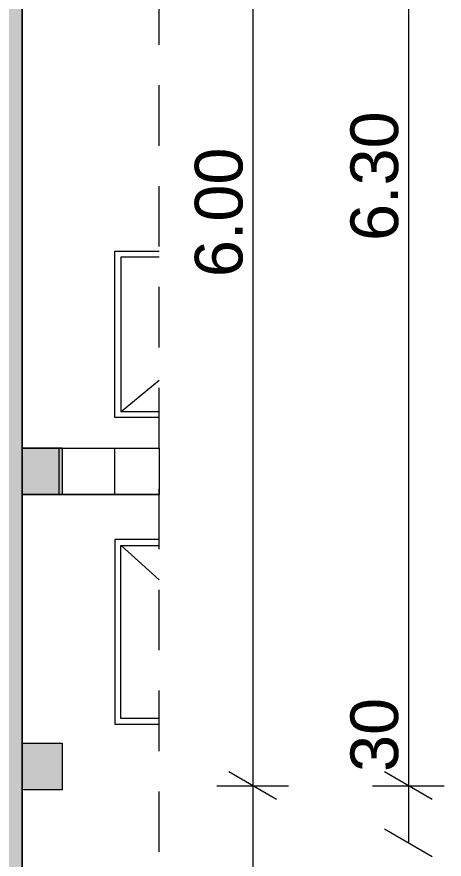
# Model space of a CAD drawing. Header units: feet. Extents: x 2791058 to 2855058, y -67651 to -26651.
# Drawn here: x 2800213 to 2802452, y -44794 to -40376 of the extents above; entities that cross this region are included whole.
import ezdxf

# ---------------------------------------------------------------- set-up
doc = ezdxf.new("R2010")
doc.units = ezdxf.units.FT
doc.header["$MEASUREMENT"] = 0
doc.linetypes.add('Long Dashed', pattern=[529.166651, 317.499995, -211.666656])
for name, color, linetype, lineweight in [('2D Drafting - General_Pen_No__1', 7, 'Continuous', 0), ('Exterior walls_Pen_No__1', 7, 'Continuous', 0), ('Shell - Roof_Pen_No__20', 1, 'Continuous', 0), ('Shell - Roof_Pen_No__21', 7, 'Continuous', 0)]:
    doc.layers.add(name, color=color, linetype=linetype, lineweight=lineweight)
doc.layers.add('Dimensioning - General', color=7, linetype='Continuous')
doc.styles.add('GENERATED_STYLE_2', font='arial.ttf')

msp = doc.modelspace()

# ---------------------------------------------------------------- hatches: boundary and pattern name
at = {"layer": '2D Drafting - General_Pen_No__1', "linetype": 'Continuous', "lineweight": 0}
for points in [[(2800241.6, -38568), (2800241.6, -38907.2), (2800449.9, -38907.2), (2800449.9, -39149.5), (2800241.6, -39149.5), (2800241.6, -42636), (2800241.6, -48017.5), (2800449.9, -48017.5), (2800449.9, -48259.8), (2800241.6, -48259.8), (2800241.6, -49762.1), (2800047.7, -49762.1), (2799757, -49762.1), (2799757, -49568.2), (2800047.7, -49568.2), (2800047.7, -38568)], [(2800449.9, -42636), (2800449.9, -42880.8), (2800241.6, -42880.8), (2800241.6, -42636)], [(2800449.9, -44185.3), (2800449.9, -44430.2), (2800241.6, -44430.2), (2800241.6, -44185.3)]]:
    msp.add_hatch(color=7, dxfattribs=at).paths.add_polyline_path(points)
at = {"layer": 'Exterior walls_Pen_No__1', "linetype": 'Continuous', "lineweight": 0}
h = msp.add_hatch(dxfattribs=at)
h.set_pattern_fill('GRID_30X30', style=0, pattern_type=2)
h.set_pattern_definition([(270, (2802761.46, -42880.84), (-290.756, 0), []), (180, (2802761.46, -42880.84), (0, 290.756), [])])
h.paths.add_polyline_path([(2800958.5, -42880.8), (2800241.6, -42880.8), (2800241.6, -42638.5), (2800958.5, -42638.5)])

# ---------------------------------------------------------------- linework, layer by layer
at = {"layer": '2D Drafting - General_Pen_No__1', "color": 7, "linetype": 'Continuous', "lineweight": 0, "flags": 128}
for points in [[(2800241.6, -38568), (2800241.6, -38907.2), (2800449.9, -38907.2), (2800449.9, -39149.5), (2800241.6, -39149.5), (2800241.6, -42636), (2800241.6, -48017.5), (2800449.9, -48017.5), (2800449.9, -48259.8), (2800241.6, -48259.8), (2800241.6, -49762.1), (2800047.7, -49762.1), (2799757, -49762.1), (2799757, -49568.2), (2800047.7, -49568.2), (2800047.7, -38568)], [(2800449.9, -42636), (2800449.9, -42880.8), (2800241.6, -42880.8), (2800241.6, -42636)], [(2800449.9, -44185.3), (2800449.9, -44430.2), (2800241.6, -44430.2), (2800241.6, -44185.3)]]:
    msp.add_lwpolyline(points, close=True, dxfattribs=at)
at = {"layer": 'Dimensioning - General', "color": 7, "linetype": 'Continuous', "lineweight": 0}
for p, q in [((2801449.1, -38408.5), (2801449.1, -44408.5)), ((2801449.1, -38408.5), (2801449.1, -44408.5)), ((2802264.8, -38408.5), (2802264.8, -44408.5)), ((2802264.8, -38408.5), (2802264.8, -44408.5)), ((2801574.1, -44480.7), (2801324.1, -44336.4)), ((2801574.1, -44480.7), (2801324.1, -44336.4)), ((2802389.8, -44480.7), (2802139.8, -44336.4)), ((2802389.8, -44480.7), (2802139.8, -44336.4)), ((2801261.6, -44408.5), (2801636.6, -44408.5)), ((2801449.1, -44408.5), (2801449.1, -56358.5)), ((2802077.3, -44408.5), (2802452.3, -44408.5)), ((2802264.8, -44408.5), (2802264.8, -44708.5)), ((2802389.8, -44780.7), (2802139.8, -44636.4))]:
    msp.add_line(p, q, dxfattribs=at)
at = {"layer": 'Exterior walls_Pen_No__1', "color": 7, "linetype": 'Continuous', "lineweight": 0}
for p, q in [((2800726.2, -42477.6), (2800726.2, -41605.3)), ((2800726.2, -41605.3), (2800958.5, -41605.3)), ((2800757.2, -41636.4), (2800757.2, -42446.6)), ((2800958.5, -41636.4), (2800757.2, -41636.4)), ((2800759.6, -42446.6), (2800958.5, -42282.1)), ((2800757.2, -42446.6), (2800958.5, -42446.6)), ((2800958.5, -42477.6), (2800726.2, -42477.6)), ((2800726.2, -43116.9), (2800726.2, -43989.2)), ((2800958.5, -43116.9), (2800726.2, -43116.9)), ((2800726.2, -43116.9), (2800726.2, -44086.1)), ((2800757.2, -43147.9), (2800958.5, -43147.9)), ((2800757.2, -44055.1), (2800757.2, -43147.9)), ((2800759.6, -43147.9), (2800958.5, -43328.4)), ((2800726.2, -44086.1), (2800958.5, -44086.1)), ((2800958.5, -44055.1), (2800757.2, -44055.1))]:
    msp.add_line(p, q, dxfattribs=at)
at = {"layer": 'Exterior walls_Pen_No__1', "color": 7, "linetype": 'Continuous', "lineweight": 0, "flags": 128}
msp.add_lwpolyline([(2800958.5, -42880.8), (2800241.6, -42880.8), (2800241.6, -42638.5), (2800958.5, -42638.5)], close=True, dxfattribs=at)
at = {"layer": 'Shell - Roof_Pen_No__20', "color": 1, "linetype": 'Long Dashed', "lineweight": 0}
msp.add_line((2800958.5, -51106.1), (2800958.5, -36845.3), dxfattribs=at)
at = {"layer": 'Shell - Roof_Pen_No__21', "color": 7, "linetype": 'Continuous', "lineweight": 0}
msp.add_line((2800241.6, -48017.5), (2800241.6, -38616.4), dxfattribs=at)

# ---------------------------------------------------------------- texts
at = {"layer": 'Dimensioning - General', "color": 7, "lineweight": 0, "char_height": 250, "attachment_point": 7, "rotation": 90, "style": 'GENERATED_STYLE_2'}
for s, insert in [('\\A1;6.30', (2802214.8, -41551.4)), ('\\A1;6.00', (2801399.1, -41741.1)), ('\\A1;30', (2802214.8, -44336.3))]:
    msp.add_mtext(s, dxfattribs=dict(at, insert=insert))

doc.saveas('drawing.dxf')
